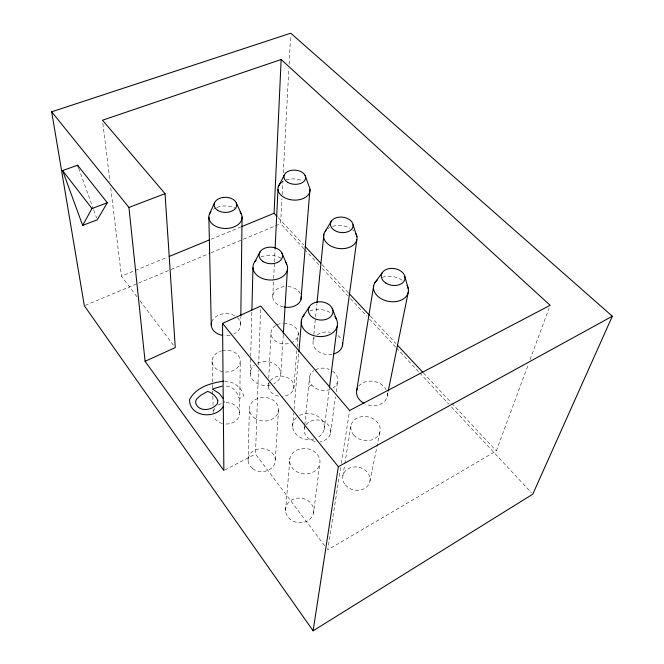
<?xml version="1.0" encoding="UTF-8"?>
<svg xmlns="http://www.w3.org/2000/svg" width="664" height="664" viewBox="0 0 664 664"><rect width="100%" height="100%" fill="white"/><g stroke="black" fill="none" stroke-linecap="round" stroke-linejoin="round"><path stroke-width="0.5" stroke-dasharray="3.32 2.49" d="M239.613 412.983L240.26 360.751M240.725 324.289L240.808 317.06M248.087 460.426L249.373 409.456M250.278 373.716L250.693 357.257M250.726 356.228L251.839 311.989M324.613 545.725L255.499 454.027L258.47 370.213M258.653 365.042L260.628 309.167M268.38 386.423L268.58 382.29M268.779 378.156L270.945 333.718M272.738 297.016L273.593 279.436M273.643 278.407L274.406 262.894M274.456 261.857L275.062 249.448M303.913 248.709L280.598 223.71L281.926 198.86M282.142 194.718L282.864 181.255M283.304 172.972L288.873 68.4M289.097 64.259L290.641 35.267M275.336 459.679L278.573 408.775M280.847 373.093L283.262 335.096M293.754 388.515L296.825 350.783M297.115 347.272L298.252 333.245M285.545 510.74L289.952 458.16M292.592 426.778L293.729 413.116M294.061 409.331L298.817 352.476M304.452 428.23L304.651 426.205M304.751 425.192L309.615 376.588M313.225 340.491L313.74 335.378M313.84 334.357L316.911 303.664M313.541 513.056A14.152 12.317 7 0 0 294.924 498.631A14.152 12.317 7 0 0 290.475 519.522A14.152 12.317 7 0 0 313.541 513.056L319.757 463.962A15.206 12.74 6.6 0 0 299.696 448.997A15.206 12.74 6.6 0 0 295.023 470.602A15.206 12.74 6.6 0 0 319.757 463.962M324.148 429.376L329.336 388.457M330.523 433.219L335.461 396.914M336.15 391.876L337.519 381.792M340.673 467.439L327.726 549.858L496.332 450.906L528.262 364.511M341.313 463.372L349.629 410.46M342.84 475.88L344.633 464.841M344.79 463.837L350.982 425.674M369.956 481.176L380.082 431.218M387.195 396.142L388.017 392.092M530.055 359.656L549.07 308.204M224.772 470.062L255.499 454.027M308.976 386.506L311.864 385.054M85.291 305.365L137.689 283.453M138.643 283.055L170.084 269.916M171.038 269.518L210.098 253.183M211.052 252.785L242.493 239.638M243.439 239.239L280.598 223.71M136.908 296.667L121.437 276.141L167.228 257.283M211.119 239.214L240.692 227.03M224.581 381.227C233.164 381.07 241.937 387.295 243.563 395.877L240.658 398.035L238.824 397.91C237.372 391.528 232.118 385.842 225.187 386M278.332 217.817L303.813 245.066M322.214 264.737L348.401 292.741M370.346 316.197L395.827 343.446M423.424 372.961L451.03 402.467M451.736 403.231L496.332 450.906M304.618 249.465L319.45 265.376M322.272 268.405L347.704 295.679M350.534 298.709L366.777 316.139M369.599 319.168L395.736 347.197M396.441 347.953L419.05 372.197M419.756 372.961L448.715 404.019M451.545 407.049L531.366 492.663M140.004 300.775L174.657 346.757M78.651 168.141L93.392 209.094M93.74 210.065L96.546 217.867M102.879 123.305L109.983 181.77M110.73 187.929L121.437 276.141M224.117 401.106L224.233 402.683M212.065 361.299L212.704 390.017M212.721 391.046L212.812 395.146M212.837 396.176L213.044 405.405M213.136 409.505L213.227 413.606M332.614 371.134A14.21 11.122 6.9 0 1 333.17 387.917M330.132 389.469A14.21 11.122 6.9 0 1 311.914 385.12A14.21 11.122 6.9 0 1 314.055 370.562M315.5 369.732A14.21 11.122 6.9 0 1 329.51 369.45M222.274 350.658A14.102 10.898 -0.4 0 1 240.252 360.519A14.102 10.898 -0.4 0 1 223.693 371.865M222.789 371.716A14.102 10.898 -0.4 0 1 212.082 361.731A14.102 10.898 -0.4 0 1 221.403 350.882M283.802 323.219A13.687 10.342 3.7 0 1 297.87 336.49A13.687 10.342 3.7 0 1 277.394 342.159A13.687 10.342 3.7 0 1 275.718 325.46M277.137 324.696A13.687 10.342 3.7 0 1 282.922 323.26M270.323 380.58A12.832 10.134 3.7 0 1 291.994 381.045A12.832 10.134 3.7 0 1 282.773 396.342M278.565 396.101A12.832 10.134 3.7 0 1 269.775 381.335M306.079 424.777A13.288 10.848 7.2 0 1 328.215 424.91A13.288 10.848 7.2 0 1 320.289 441.568M315.076 441.419A13.288 10.848 7.2 0 1 305.531 425.582M226.15 402.741A13.197 10.649 -1 0 1 239.538 414.477A13.197 10.649 -1 0 1 223.262 423.748M222.432 423.566A13.197 10.649 -1 0 1 213.725 416.361M213.634 410.842A13.197 10.649 -1 0 1 214.904 408.26M218.224 405.09A13.197 10.649 -1 0 1 221.959 403.397M387.203 392.947A15.513 12.168 10.8 0 1 381.178 403.861A15.513 12.168 10.8 0 1 365.781 404.202M358.751 386.108A15.513 12.168 10.8 0 1 373.126 381.285A15.513 12.168 10.8 0 1 386.182 389.785M382.315 277.32A17.596 12.575 9.6 0 1 404.002 281.661M299.58 415.39A15.944 12.998 6.4 0 1 321.617 419.665A15.944 12.998 6.4 0 1 317.533 437.559M313.806 438.987A15.944 12.998 6.4 0 1 295.314 433.351A15.944 12.998 6.4 0 1 296.493 417.507M309.939 310.951A18.169 13.554 5.9 0 1 330.979 313.076M283.221 306.876A14.293 10.441 3.8 0 1 272.73 296.069A14.293 10.441 3.8 0 1 284.3 286.566M287.985 286.516A14.293 10.441 3.8 0 1 300.493 293.92M282.017 181.994A16.044 10.582 3.9 0 1 283.503 181.081M286.043 179.994A16.044 10.582 3.9 0 1 302.809 180.99M237.422 317.666A14.741 11.039 -0.1 0 1 233.703 334.033M230.159 335.22A14.741 11.039 -0.1 0 1 224.374 335.611M211.708 321.916A14.741 11.039 -0.1 0 1 236.127 316.62M213.576 209.26A16.617 11.263 0.7 0 1 216.049 207.865M216.954 207.475A16.617 11.263 0.7 0 1 236.077 208.604M332.008 354.319A14.857 11.271 6.7 0 1 316.537 350.061A14.857 11.271 6.7 0 1 314.421 337.752M317.151 334.88A14.857 11.271 6.7 0 1 330.332 332.266M337.951 335.552A14.857 11.271 6.7 0 1 341.661 339.985M327.518 228.897A16.766 11.529 6.3 0 1 329.842 227.453M332.556 226.374A16.766 11.529 6.3 0 1 350.003 228.192M352.451 229.802A16.766 11.529 6.3 0 1 353.846 231.039M257.383 363.274A15.305 11.969 2.4 0 1 278.44 367.267A15.305 11.969 2.4 0 1 273.917 383.692M270.281 384.995A15.305 11.969 2.4 0 1 252.677 379.758A15.305 11.969 2.4 0 1 254.337 365.217M260.969 257.034A17.339 12.342 2.8 0 1 281.802 258.736M254.237 417.88A14.616 11.778 2.3 0 0 278.291 411.838A14.616 11.778 2.3 0 0 259.416 397.977A14.616 11.778 2.3 0 0 254.237 417.88M353.763 435.011A14.816 11.96 11.4 0 0 379.061 434.181A14.816 11.96 11.4 0 0 363.714 416.486A14.816 11.96 11.4 0 0 353.763 435.011M345.371 484.919A13.819 11.612 12.4 0 0 368.976 484.056A13.819 11.612 12.4 0 0 354.792 466.916A13.819 11.612 12.4 0 0 345.371 484.919M252.602 468.585A13.645 11.454 1.9 0 0 275.062 462.65A13.645 11.454 1.9 0 0 257.483 449.221A13.645 11.454 1.9 0 0 252.602 468.585"/><path stroke-width="1" d="M240.824 316.031L242.069 216.954M251.897 309.93L252.959 267.741M276.913 216.306L274.083 213.277L281.146 59.519L102.505 120.225L165.029 193.656L175.271 347.579L145.084 361.299L223.868 470.535L222.556 323.368L260.736 306.062L349.629 410.46L550.149 305.291L281.146 59.519M275.112 248.419L277.984 189.472M283.32 334.075L287.57 267.326M301.008 299.323L309.963 189.29M298.883 351.854L301.581 319.591M317.018 302.643L323.874 234.093M329.46 387.436L337.246 326.057M342.416 345.836L356.842 239.787M313.118 630.8L84.336 305.764L51.667 111.801L290.749 33.2L612.332 316.222L532.777 494.174L313.118 630.8L338.333 466.701L222.556 323.368M356.692 390.44L373.658 285.819M388.216 391.079L408.31 291.952M209.376 214.298L214.489 202.943M278.299 186.725L284.134 175.379M254.934 261.566L260.388 251.357M82.668 225.395L91.972 208.537L107.311 202.761L77.605 165.22L62.599 170.557L82.668 225.395L97.243 219.817L107.311 202.761M223.444 406.302C215.576 419.673 189.356 417.141 189.539 399.595C195.581 387.519 210.986 382.862 223.544 381.186M325.186 231.296L331.469 220.996M303.066 316.305L309.54 306.461M374.886 282.748L382.207 272.746M338.333 466.701L612.332 316.222M169.137 256.495L209.21 239.994M241.646 226.64L274.083 213.277M51.667 111.801L128.932 207.467L165.029 193.656M222.083 386.149L212.339 389.029L219.278 393.445L223.179 398.558M305.224 246.576L320.795 263.226M349.106 293.496L369.632 315.442M397.238 344.956L422.719 372.197M62.599 170.557L91.972 208.537M236.218 202.794L241.372 214.057M281.993 253.117L286.707 264.156M332.191 308.312L336.357 319.027M305.05 175.288L309.109 186.559A16.044 10.582 3.9 0 1 291.388 199.856A16.044 10.582 3.9 0 1 281.353 182.492M77.605 165.22L78.302 167.17M353.049 224.698L356.942 236.774M404.899 276.722L408.26 288.641M128.932 207.467L145.084 361.299M208.853 217.211L211.252 324.771M363.972 403.33A15.513 12.168 10.8 0 1 357.448 388.166M407.032 285.362A17.596 12.575 9.6 0 1 400.4 300.452A17.596 12.575 9.6 0 1 378.032 296.509A17.596 12.575 9.6 0 1 377.193 280.108M334.814 316.57A18.169 13.554 5.9 0 1 331.012 333.926A18.169 13.554 5.9 0 1 307.316 332.573A18.169 13.554 5.9 0 1 304.236 314.819M301.232 296.609A14.293 10.441 3.8 0 1 284.134 307.067M240.136 212.015A16.617 11.263 0.7 0 1 225.262 228.466A16.617 11.263 0.7 0 1 210.986 211.592M222.457 335.353A14.741 11.039 -0.1 0 1 211.442 322.853M342.541 342.898A14.857 11.271 6.7 0 1 333.834 353.895M355.921 233.794A16.766 11.529 6.3 0 1 338.673 248.477A16.766 11.529 6.3 0 1 326.24 230.034M285.321 261.915A17.339 12.342 2.8 0 1 280.963 277.652A17.339 12.342 2.8 0 1 258.337 276.34A17.339 12.342 2.8 0 1 256.113 260.222M217.784 400.566L217.51 403.405C213.053 410.178 200.08 412.593 196.104 404.16A7.478 5.959 -2.8 0 1 196.693 399.056L200.57 395.412L207.691 391.378C212.057 393.005 216.223 395.993 217.784 400.566M312.769 317.583A12.342 9.105 5.9 0 0 332.772 313.034A12.342 9.105 5.9 0 0 316.371 302.161A12.342 9.105 5.9 0 0 312.769 317.583M386 283.146A11.952 8.441 9.4 0 0 404.924 278.946A11.952 8.441 9.4 0 0 388.506 268.737A11.952 8.441 9.4 0 0 386 283.146M217.667 210.305A11.271 7.553 0.7 0 0 236.384 206.703A11.271 7.553 0.7 0 0 222.191 197.615A11.271 7.553 0.7 0 0 217.667 210.305M287.686 182.318A10.881 7.088 3.9 0 0 305.465 178.965A10.881 7.088 3.9 0 0 291.206 170.382A10.881 7.088 3.9 0 0 287.686 182.318M263.002 261.45A11.769 8.283 2.8 0 0 282.341 257.408A11.769 8.283 2.8 0 0 267.119 247.489A11.769 8.283 2.8 0 0 263.002 261.45M334.631 230.466A11.379 7.736 6.2 0 0 352.966 226.714A11.379 7.736 6.2 0 0 337.694 217.377A11.379 7.736 6.2 0 0 334.631 230.466"/></g></svg>
